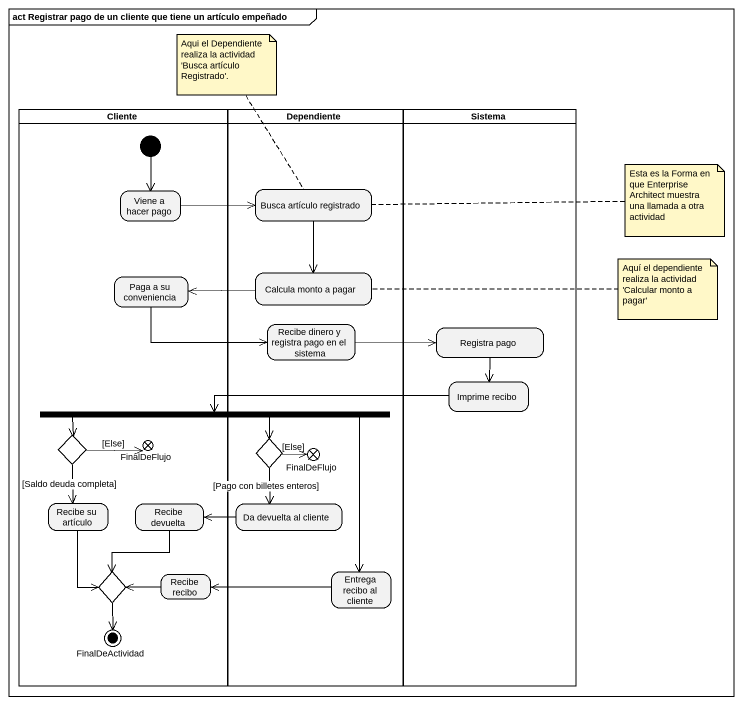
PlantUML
@startuml
mainframe act Registrar pago de un cliente que tiene un artículo empeñado
hide empty description
state Cliente <<partition>> {
  state "Viene a hacer pago" as Viene_a_hacer_pago
  state "Paga a su conveniencia" as Paga_a_su_conveniencia
  state choice1 <<choice>>
  state FinalDeFlujo <<end>>
  state "Recibe su artículo" as Recibe_su_artículo
  state "Recibe devuelta" as Recibe_devuelta
  state choice3 <<choice>>
  state "Recibe recibo" as Recibe_recibo
  state FinalDeActividad <<end>>
  [*] --> Viene_a_hacer_pago
}
state Dependiente <<partition>> {
  state "Busca artículo registrado" as Busca_artículo_registrado
  state "Calcula monto a pagar" as Calcula_monto_a_pagar
  state "Recibe dinero y registra pago en el sistema" as Recibe_dinero_y_registra
  state choice2 <<choice>>
  state "FinalDeFlujo" as FinalDeFlujo_2 <<end>>
  state "Da devuelta al cliente" as Da_devuelta_al_cliente
  state "Entrega recibo al cliente" as Entrega_recibo_al_cliente
}
state Sistema <<partition>> {
  state "Registra pago" as Registra_pago
  state "Imprime recibo" as Imprime_recibo
}
state fork1 <<fork>>
Viene_a_hacer_pago -right-> Busca_artículo_registrado
Busca_artículo_registrado --> Calcula_monto_a_pagar
Paga_a_su_conveniencia -right-> Recibe_dinero_y_registra
Calcula_monto_a_pagar -left-> Paga_a_su_conveniencia
Recibe_dinero_y_registra -right-> Registra_pago
Registra_pago --> Imprime_recibo
Imprime_recibo -left-> fork1
fork1 -left-> choice1
fork1 --> choice2
fork1 --> Entrega_recibo_al_cliente
choice1 -right-> FinalDeFlujo : [Else]
choice1 --> Recibe_su_artículo : [Saldo deuda completa]
choice2 -right-> FinalDeFlujo_2 : [Else]
choice2 --> Da_devuelta_al_cliente : [Pago con billetes enteros]
Recibe_su_artículo --> choice3
Recibe_devuelta --> choice3
Da_devuelta_al_cliente -left-> Recibe_devuelta
choice3 --> FinalDeActividad
Recibe_recibo -left-> choice3
Entrega_recibo_al_cliente -left-> Recibe_recibo
note top of Busca_artículo_registrado : Aqui el Dependiente realiza la actividad 'Busca artículo Registrado'.
note right of Busca_artículo_registrado : Esta es la Forma en que Enterprise Architect muestra una llamada a otra actividad
note right of Calcula_monto_a_pagar : Aquí el dependiente realiza la actividad 'Calcular monto a pagar'
@enduml
